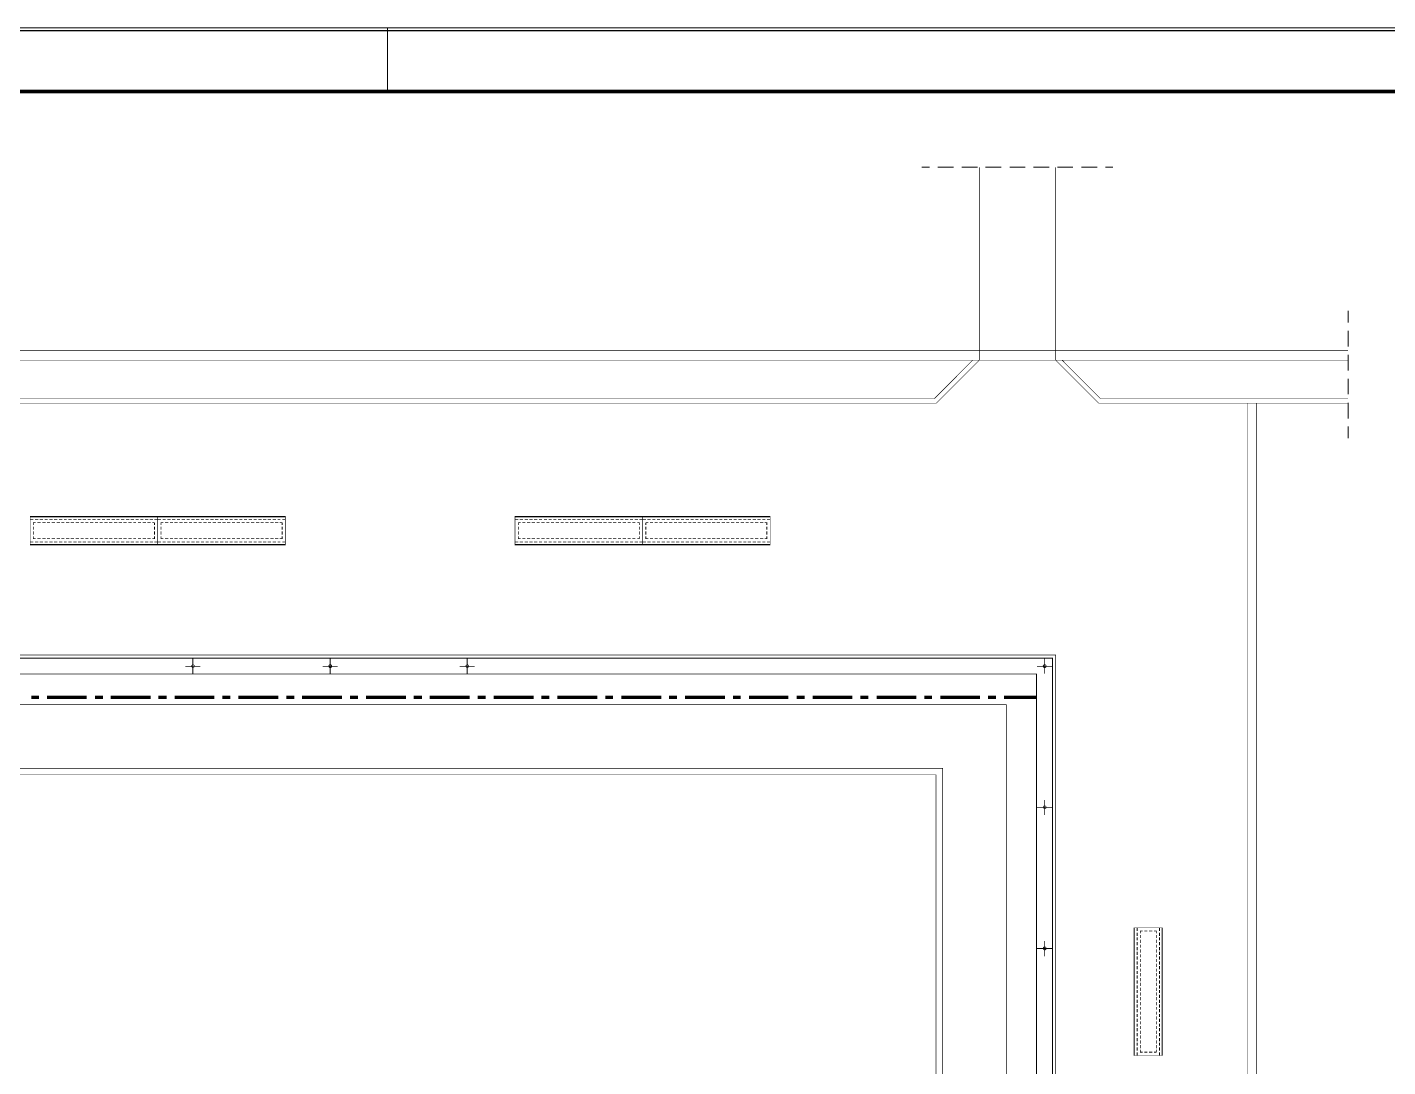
# Model space of a CAD drawing. Header units: millimetres. Extents: x 3240 to 3412, y 1366 to 1426.
# Drawn here: x 3368.99 to 3390.34, y 1409.35 to 1425.66 of the extents above; entities that cross this region are included whole.
import ezdxf

# ---------------------------------------------------------------- set-up
doc = ezdxf.new("R2010")
doc.units = ezdxf.units.MM
doc.layers.add('P', color=7, linetype='Continuous')

msp = doc.modelspace()

# ---------------------------------------------------------------- linework, layer by layer
at = {"layer": 'P'}
for points, const_width in [([(3327.649, 1393.41), (3329.095, 1395.925), (3329.095, 1425.647), (3411.675, 1425.647), (3411.675, 1366.253)], 0.0169), ([(3374.642, 1424.648), (3374.642, 1425.647)], 0.0169), ([(3327.649, 1366.253), (3411.629, 1366.253), (3411.629, 1425.601), (3327.649, 1425.601), (3327.649, 1366.253)], 0.0169), ([(3410.677, 1424.648), (3410.677, 1367.202), (3330.099, 1367.202), (3330.099, 1424.648), (3410.677, 1424.648)], 0.0593), ([(3383.024, 1423.459), (3383.148, 1423.459)], 0.0127), ([(3383.275, 1423.459), (3383.523, 1423.459)], 0.0127), ([(3383.65, 1423.459), (3383.901, 1423.459)], 0.0127), ([(3385.123, 1420.581), (3383.925, 1420.581), (3383.925, 1423.459)], 0.0085), ([(3384.022, 1423.459), (3384.273, 1423.459)], 0.0127), ([(3384.4, 1423.459), (3384.65, 1423.459)], 0.0127), ([(3384.776, 1423.459), (3385.026, 1423.459)], 0.0127), ([(3385.123, 1420.581), (3385.123, 1423.459)], 0.0085), ([(3385.15, 1423.459), (3385.398, 1423.459)], 0.0127), ([(3385.525, 1423.459), (3385.776, 1423.459)], 0.0127), ([(3385.903, 1423.459), (3386.026, 1423.459)], 0.0127), ([(3389.713, 1421.207), (3389.713, 1421.02)], 0.0127), ([(3389.713, 1420.893), (3389.713, 1420.644)], 0.0127), ([(3383.925, 1420.433), (3383.925, 1420.581), (3337.727, 1420.581), (3337.727, 1420.433), (3383.925, 1420.433)], 0.0085), ([(3389.713, 1420.433), (3385.123, 1420.433), (3385.123, 1420.581), (3389.713, 1420.581)], 0.0085), ([(3389.713, 1420.521), (3389.713, 1420.267)], 0.0127), ([(3383.925, 1420.433), (3383.253, 1419.759), (3338.401, 1419.759), (3337.727, 1420.433)], 0.0085), ([(3383.823, 1420.433), (3383.223, 1419.831), (3338.429, 1419.831), (3337.828, 1420.433)], 0.0085), ([(3383.925, 1420.433), (3385.123, 1420.433)], 0.0085), ([(3385.123, 1420.433), (3385.797, 1419.759), (3389.713, 1419.759)], 0.0085), ([(3385.225, 1420.433), (3385.827, 1419.831), (3389.713, 1419.831)], 0.0085), ([(3389.713, 1420.143), (3389.713, 1419.895)], 0.0127), ([(3333.376, 1419.759), (3333.376, 1384.081), (3388.277, 1384.081), (3388.277, 1419.759)], 0.0085), ([(3333.524, 1419.759), (3333.524, 1384.232), (3388.129, 1384.232), (3388.129, 1419.759)], 0.0085), ([(3389.713, 1419.768), (3389.713, 1419.517)], 0.0127), ([(3389.713, 1419.395), (3389.713, 1419.205)], 0.0127), ([(3369.033, 1417.984), (3371.035, 1417.984), (3371.035, 1417.533), (3369.033, 1417.533), (3369.033, 1417.984)], 0.0085), ([(3369.033, 1417.972), (3371.035, 1417.972)], 0.0085), ([(3371.035, 1417.984), (3373.037, 1417.984), (3373.037, 1417.533), (3371.035, 1417.533), (3371.035, 1417.984)], 0.0085), ([(3371.035, 1417.972), (3373.037, 1417.972)], 0.0085), ([(3378.643, 1417.984), (3376.641, 1417.984), (3376.641, 1417.533), (3378.643, 1417.533), (3378.643, 1417.984)], 0.0085), ([(3378.643, 1417.972), (3376.641, 1417.972)], 0.0085), ([(3380.645, 1417.984), (3378.643, 1417.984), (3378.643, 1417.533), (3380.645, 1417.533), (3380.645, 1417.984)], 0.0085), ([(3380.645, 1417.972), (3378.643, 1417.972)], 0.0085), ([(3369.033, 1417.935), (3369.084, 1417.935)], 0.0127), ([(3369.084, 1417.845), (3369.084, 1417.884), (3369.121, 1417.884)], 0.0127), ([(3369.084, 1417.773), (3369.084, 1417.82)], 0.0127), ([(3369.084, 1417.697), (3369.084, 1417.748)], 0.0127), ([(3369.109, 1417.935), (3369.16, 1417.935)], 0.0127), ([(3369.148, 1417.884), (3369.199, 1417.884)], 0.0127), ([(3369.185, 1417.935), (3369.236, 1417.935)], 0.0127), ([(3369.223, 1417.884), (3369.275, 1417.884)], 0.0127), ([(3369.262, 1417.935), (3369.308, 1417.935)], 0.0127), ([(3369.296, 1417.884), (3369.347, 1417.884)], 0.0127), ([(3369.333, 1417.935), (3369.384, 1417.935)], 0.0127), ([(3369.372, 1417.884), (3369.423, 1417.884)], 0.0127), ([(3369.41, 1417.935), (3369.46, 1417.935)], 0.0127), ([(3369.447, 1417.884), (3369.499, 1417.884)], 0.0127), ([(3369.486, 1417.935), (3369.536, 1417.935)], 0.0127), ([(3369.523, 1417.884), (3369.571, 1417.884)], 0.0127), ([(3369.562, 1417.935), (3369.608, 1417.935)], 0.0127), ([(3369.596, 1417.884), (3369.647, 1417.884)], 0.0127), ([(3369.634, 1417.935), (3369.686, 1417.935)], 0.0127), ([(3369.671, 1417.884), (3369.723, 1417.884)], 0.0127), ([(3369.71, 1417.935), (3369.761, 1417.935)], 0.0127), ([(3369.747, 1417.884), (3369.798, 1417.884)], 0.0127), ([(3369.786, 1417.935), (3369.837, 1417.935)], 0.0127), ([(3369.825, 1417.884), (3369.871, 1417.884)], 0.0127), ([(3369.858, 1417.935), (3369.91, 1417.935)], 0.0127), ([(3369.897, 1417.884), (3369.947, 1417.884)], 0.0127), ([(3369.934, 1417.935), (3369.985, 1417.935)], 0.0127), ([(3369.973, 1417.884), (3370.024, 1417.884)], 0.0127), ([(3370.01, 1417.935), (3370.061, 1417.935)], 0.0127), ([(3370.049, 1417.884), (3370.1, 1417.884)], 0.0127), ([(3370.088, 1417.935), (3370.134, 1417.935)], 0.0127), ([(3370.125, 1417.884), (3370.171, 1417.884)], 0.0127), ([(3370.158, 1417.935), (3370.209, 1417.935)], 0.0127), ([(3370.197, 1417.884), (3370.248, 1417.884)], 0.0127), ([(3370.236, 1417.935), (3370.285, 1417.935)], 0.0127), ([(3370.273, 1417.884), (3370.324, 1417.884)], 0.0127), ([(3370.312, 1417.935), (3370.363, 1417.935)], 0.0127), ([(3370.349, 1417.884), (3370.4, 1417.884)], 0.0127), ([(3370.388, 1417.935), (3370.433, 1417.935)], 0.0127), ([(3370.421, 1417.884), (3370.472, 1417.884)], 0.0127), ([(3370.46, 1417.935), (3370.511, 1417.935)], 0.0127), ([(3370.497, 1417.884), (3370.548, 1417.884)], 0.0127), ([(3370.536, 1417.935), (3370.587, 1417.935)], 0.0127), ([(3370.575, 1417.884), (3370.624, 1417.884)], 0.0127), ([(3370.612, 1417.935), (3370.663, 1417.935)], 0.0127), ([(3370.65, 1417.884), (3370.696, 1417.884)], 0.0127), ([(3370.687, 1417.935), (3370.735, 1417.935)], 0.0127), ([(3370.723, 1417.884), (3370.772, 1417.884)], 0.0127), ([(3370.76, 1417.935), (3370.811, 1417.935)], 0.0127), ([(3370.799, 1417.884), (3370.85, 1417.884)], 0.0127), ([(3370.836, 1417.935), (3370.887, 1417.935)], 0.0127), ([(3370.874, 1417.884), (3370.926, 1417.884)], 0.0127), ([(3370.911, 1417.935), (3370.963, 1417.935)], 0.0127), ([(3370.95, 1417.884), (3370.984, 1417.884)], 0.0127), ([(3370.984, 1417.935), (3371.035, 1417.935)], 0.0127), ([(3370.984, 1417.884), (3370.984, 1417.845)], 0.0127), ([(3370.984, 1417.82), (3370.984, 1417.773)], 0.0127), ([(3370.984, 1417.748), (3370.984, 1417.697)], 0.0127), ([(3371.035, 1417.935), (3371.086, 1417.935)], 0.0127), ([(3371.086, 1417.845), (3371.086, 1417.884), (3371.123, 1417.884)], 0.0127), ([(3371.086, 1417.773), (3371.086, 1417.82)], 0.0127), ([(3371.086, 1417.697), (3371.086, 1417.748)], 0.0127), ([(3371.111, 1417.935), (3371.162, 1417.935)], 0.0127), ([(3371.15, 1417.884), (3371.201, 1417.884)], 0.0127), ([(3371.188, 1417.935), (3371.238, 1417.935)], 0.0127), ([(3371.225, 1417.884), (3371.273, 1417.884)], 0.0127), ([(3371.259, 1417.935), (3371.31, 1417.935)], 0.0127), ([(3371.298, 1417.884), (3371.349, 1417.884)], 0.0127), ([(3371.335, 1417.935), (3371.386, 1417.935)], 0.0127), ([(3371.374, 1417.884), (3371.425, 1417.884)], 0.0127), ([(3371.412, 1417.935), (3371.464, 1417.935)], 0.0127), ([(3371.449, 1417.884), (3371.501, 1417.884)], 0.0127), ([(3371.488, 1417.935), (3371.534, 1417.935)], 0.0127), ([(3371.527, 1417.884), (3371.573, 1417.884)], 0.0127), ([(3371.561, 1417.935), (3371.612, 1417.935)], 0.0127), ([(3371.598, 1417.884), (3371.649, 1417.884)], 0.0127), ([(3371.636, 1417.935), (3371.688, 1417.935)], 0.0127), ([(3371.675, 1417.884), (3371.725, 1417.884)], 0.0127), ([(3371.712, 1417.935), (3371.763, 1417.935)], 0.0127), ([(3371.751, 1417.884), (3371.802, 1417.884)], 0.0127), ([(3371.788, 1417.935), (3371.836, 1417.935)], 0.0127), ([(3371.823, 1417.884), (3371.873, 1417.884)], 0.0127), ([(3371.86, 1417.935), (3371.912, 1417.935)], 0.0127), ([(3371.899, 1417.884), (3371.95, 1417.884)], 0.0127), ([(3371.936, 1417.935), (3371.987, 1417.935)], 0.0127), ([(3371.975, 1417.884), (3372.026, 1417.884)], 0.0127), ([(3372.014, 1417.935), (3372.063, 1417.935)], 0.0127), ([(3372.051, 1417.884), (3372.099, 1417.884)], 0.0127), ([(3372.09, 1417.935), (3372.136, 1417.935)], 0.0127), ([(3372.123, 1417.884), (3372.174, 1417.884)], 0.0127), ([(3372.162, 1417.935), (3372.211, 1417.935)], 0.0127), ([(3372.199, 1417.884), (3372.25, 1417.884)], 0.0127), ([(3372.238, 1417.935), (3372.287, 1417.935)], 0.0127), ([(3372.275, 1417.884), (3372.326, 1417.884)], 0.0127), ([(3372.314, 1417.935), (3372.365, 1417.935)], 0.0127), ([(3372.353, 1417.884), (3372.398, 1417.884)], 0.0127), ([(3372.386, 1417.935), (3372.437, 1417.935)], 0.0127), ([(3372.423, 1417.884), (3372.474, 1417.884)], 0.0127), ([(3372.462, 1417.935), (3372.513, 1417.935)], 0.0127), ([(3372.499, 1417.884), (3372.55, 1417.884)], 0.0127), ([(3372.538, 1417.935), (3372.589, 1417.935)], 0.0127), ([(3372.577, 1417.884), (3372.628, 1417.884)], 0.0127), ([(3372.614, 1417.935), (3372.665, 1417.935)], 0.0127), ([(3372.652, 1417.884), (3372.698, 1417.884)], 0.0127), ([(3372.686, 1417.935), (3372.737, 1417.935)], 0.0127), ([(3372.725, 1417.884), (3372.776, 1417.884)], 0.0127), ([(3372.762, 1417.935), (3372.813, 1417.935)], 0.0127), ([(3372.801, 1417.884), (3372.852, 1417.884)], 0.0127), ([(3372.839, 1417.935), (3372.889, 1417.935)], 0.0127), ([(3372.876, 1417.884), (3372.928, 1417.884)], 0.0127), ([(3372.915, 1417.935), (3372.961, 1417.935)], 0.0127), ([(3372.949, 1417.884), (3372.988, 1417.884)], 0.0127), ([(3372.988, 1417.935), (3373.037, 1417.935)], 0.0127), ([(3372.988, 1417.884), (3372.988, 1417.845)], 0.0127), ([(3372.988, 1417.82), (3372.988, 1417.773)], 0.0127), ([(3372.988, 1417.748), (3372.988, 1417.697)], 0.0127), ([(3376.692, 1417.935), (3376.641, 1417.935)], 0.0127), ([(3376.692, 1417.884), (3376.692, 1417.845)], 0.0127), ([(3376.729, 1417.884), (3376.692, 1417.884)], 0.0127), ([(3376.692, 1417.82), (3376.692, 1417.773)], 0.0127), ([(3376.692, 1417.748), (3376.692, 1417.697)], 0.0127), ([(3376.768, 1417.935), (3376.716, 1417.935)], 0.0127), ([(3376.805, 1417.884), (3376.755, 1417.884)], 0.0127), ([(3376.843, 1417.935), (3376.792, 1417.935)], 0.0127), ([(3376.882, 1417.884), (3376.831, 1417.884)], 0.0127), ([(3376.916, 1417.935), (3376.868, 1417.935)], 0.0127), ([(3376.953, 1417.884), (3376.903, 1417.884)], 0.0127), ([(3376.992, 1417.935), (3376.94, 1417.935)], 0.0127), ([(3377.03, 1417.884), (3376.979, 1417.884)], 0.0127), ([(3377.067, 1417.935), (3377.016, 1417.935)], 0.0127), ([(3377.106, 1417.884), (3377.055, 1417.884)], 0.0127), ([(3377.143, 1417.935), (3377.094, 1417.935)], 0.0127), ([(3377.179, 1417.884), (3377.131, 1417.884)], 0.0127), ([(3377.216, 1417.935), (3377.17, 1417.935)], 0.0127), ([(3377.254, 1417.884), (3377.203, 1417.884)], 0.0127), ([(3377.291, 1417.935), (3377.242, 1417.935)], 0.0127), ([(3377.33, 1417.884), (3377.279, 1417.884)], 0.0127), ([(3377.367, 1417.935), (3377.318, 1417.935)], 0.0127), ([(3377.406, 1417.884), (3377.355, 1417.884)], 0.0127), ([(3377.445, 1417.935), (3377.394, 1417.935)], 0.0127), ([(3377.478, 1417.884), (3377.433, 1417.884)], 0.0127), ([(3377.517, 1417.935), (3377.466, 1417.935)], 0.0127), ([(3377.554, 1417.884), (3377.503, 1417.884)], 0.0127), ([(3377.593, 1417.935), (3377.542, 1417.935)], 0.0127), ([(3377.63, 1417.884), (3377.579, 1417.884)], 0.0127), ([(3377.669, 1417.935), (3377.618, 1417.935)], 0.0127), ([(3377.708, 1417.884), (3377.657, 1417.884)], 0.0127), ([(3377.741, 1417.935), (3377.694, 1417.935)], 0.0127), ([(3377.778, 1417.884), (3377.732, 1417.884)], 0.0127), ([(3377.817, 1417.935), (3377.766, 1417.935)], 0.0127), ([(3377.856, 1417.884), (3377.805, 1417.884)], 0.0127), ([(3377.893, 1417.935), (3377.842, 1417.935)], 0.0127), ([(3377.932, 1417.884), (3377.881, 1417.884)], 0.0127), ([(3377.969, 1417.935), (3377.919, 1417.935)], 0.0127), ([(3378.008, 1417.884), (3377.956, 1417.884)], 0.0127), ([(3378.041, 1417.935), (3377.995, 1417.935)], 0.0127), ([(3378.08, 1417.884), (3378.029, 1417.884)], 0.0127), ([(3378.117, 1417.935), (3378.068, 1417.935)], 0.0127), ([(3378.156, 1417.884), (3378.105, 1417.884)], 0.0127), ([(3378.195, 1417.935), (3378.143, 1417.935)], 0.0127), ([(3378.232, 1417.884), (3378.18, 1417.884)], 0.0127), ([(3378.27, 1417.935), (3378.219, 1417.935)], 0.0127), ([(3378.304, 1417.884), (3378.258, 1417.884)], 0.0127), ([(3378.343, 1417.935), (3378.295, 1417.935)], 0.0127), ([(3378.38, 1417.884), (3378.329, 1417.884)], 0.0127), ([(3378.419, 1417.935), (3378.367, 1417.935)], 0.0127), ([(3378.456, 1417.884), (3378.406, 1417.884)], 0.0127), ([(3378.494, 1417.935), (3378.443, 1417.935)], 0.0127), ([(3378.531, 1417.884), (3378.482, 1417.884)], 0.0127), ([(3378.57, 1417.935), (3378.519, 1417.935)], 0.0127), ([(3378.591, 1417.845), (3378.591, 1417.884), (3378.558, 1417.884)], 0.0127), ([(3378.643, 1417.935), (3378.591, 1417.935)], 0.0127), ([(3378.591, 1417.773), (3378.591, 1417.82)], 0.0127), ([(3378.591, 1417.697), (3378.591, 1417.748)], 0.0127), ([(3378.694, 1417.935), (3378.643, 1417.935)], 0.0127), ([(3378.694, 1417.884), (3378.694, 1417.845)], 0.0127), ([(3378.731, 1417.884), (3378.694, 1417.884)], 0.0127), ([(3378.694, 1417.82), (3378.694, 1417.773)], 0.0127), ([(3378.694, 1417.748), (3378.694, 1417.697)], 0.0127), ([(3378.77, 1417.935), (3378.718, 1417.935)], 0.0127), ([(3378.808, 1417.884), (3378.757, 1417.884)], 0.0127), ([(3378.845, 1417.935), (3378.794, 1417.935)], 0.0127), ([(3378.879, 1417.884), (3378.833, 1417.884)], 0.0127), ([(3378.918, 1417.935), (3378.867, 1417.935)], 0.0127), ([(3378.955, 1417.884), (3378.905, 1417.884)], 0.0127), ([(3378.994, 1417.935), (3378.942, 1417.935)], 0.0127), ([(3379.032, 1417.884), (3378.981, 1417.884)], 0.0127), ([(3379.069, 1417.935), (3379.02, 1417.935)], 0.0127), ([(3379.108, 1417.884), (3379.057, 1417.884)], 0.0127), ([(3379.147, 1417.935), (3379.096, 1417.935)], 0.0127), ([(3379.181, 1417.884), (3379.133, 1417.884)], 0.0127), ([(3379.218, 1417.935), (3379.166, 1417.935)], 0.0127), ([(3379.256, 1417.884), (3379.205, 1417.884)], 0.0127), ([(3379.295, 1417.935), (3379.244, 1417.935)], 0.0127), ([(3379.332, 1417.884), (3379.281, 1417.884)], 0.0127), ([(3379.371, 1417.935), (3379.32, 1417.935)], 0.0127), ([(3379.408, 1417.884), (3379.359, 1417.884)], 0.0127), ([(3379.443, 1417.935), (3379.396, 1417.935)], 0.0127), ([(3379.48, 1417.884), (3379.429, 1417.884)], 0.0127), ([(3379.519, 1417.935), (3379.468, 1417.935)], 0.0127), ([(3379.556, 1417.884), (3379.507, 1417.884)], 0.0127), ([(3379.595, 1417.935), (3379.544, 1417.935)], 0.0127), ([(3379.634, 1417.884), (3379.583, 1417.884)], 0.0127), ([(3379.671, 1417.935), (3379.62, 1417.935)], 0.0127), ([(3379.71, 1417.884), (3379.659, 1417.884)], 0.0127), ([(3379.743, 1417.935), (3379.696, 1417.935)], 0.0127), ([(3379.782, 1417.884), (3379.731, 1417.884)], 0.0127), ([(3379.819, 1417.935), (3379.768, 1417.935)], 0.0127), ([(3379.858, 1417.884), (3379.807, 1417.884)], 0.0127), ([(3379.895, 1417.935), (3379.846, 1417.935)], 0.0127), ([(3379.934, 1417.884), (3379.883, 1417.884)], 0.0127), ([(3379.973, 1417.935), (3379.921, 1417.935)], 0.0127), ([(3380.006, 1417.884), (3379.958, 1417.884)], 0.0127), ([(3380.043, 1417.935), (3379.997, 1417.935)], 0.0127), ([(3380.082, 1417.884), (3380.031, 1417.884)], 0.0127), ([(3380.119, 1417.935), (3380.07, 1417.935)], 0.0127), ([(3380.158, 1417.884), (3380.107, 1417.884)], 0.0127), ([(3380.197, 1417.935), (3380.145, 1417.935)], 0.0127), ([(3380.234, 1417.884), (3380.184, 1417.884)], 0.0127), ([(3380.272, 1417.935), (3380.221, 1417.935)], 0.0127), ([(3380.306, 1417.884), (3380.26, 1417.884)], 0.0127), ([(3380.345, 1417.935), (3380.294, 1417.935)], 0.0127), ([(3380.382, 1417.884), (3380.331, 1417.884)], 0.0127), ([(3380.421, 1417.935), (3380.369, 1417.935)], 0.0127), ([(3380.459, 1417.884), (3380.408, 1417.884)], 0.0127), ([(3380.496, 1417.935), (3380.445, 1417.935)], 0.0127), ([(3380.535, 1417.884), (3380.484, 1417.884)], 0.0127), ([(3380.569, 1417.935), (3380.523, 1417.935)], 0.0127), ([(3380.593, 1417.845), (3380.593, 1417.884), (3380.56, 1417.884)], 0.0127), ([(3380.645, 1417.935), (3380.593, 1417.935)], 0.0127), ([(3380.593, 1417.773), (3380.593, 1417.82)], 0.0127), ([(3380.593, 1417.697), (3380.593, 1417.748)], 0.0127), ([(3369.084, 1417.582), (3369.033, 1417.582)], 0.0127), ([(3369.033, 1417.545), (3371.035, 1417.545)], 0.0085), ([(3369.121, 1417.633), (3369.084, 1417.633), (3369.084, 1417.672)], 0.0127), ([(3369.16, 1417.582), (3369.109, 1417.582)], 0.0127), ([(3369.199, 1417.633), (3369.148, 1417.633)], 0.0127), ([(3369.236, 1417.582), (3369.185, 1417.582)], 0.0127), ([(3369.275, 1417.633), (3369.223, 1417.633)], 0.0127), ([(3369.308, 1417.582), (3369.262, 1417.582)], 0.0127), ([(3369.347, 1417.633), (3369.296, 1417.633)], 0.0127), ([(3369.384, 1417.582), (3369.333, 1417.582)], 0.0127), ([(3369.423, 1417.633), (3369.372, 1417.633)], 0.0127), ([(3369.46, 1417.582), (3369.41, 1417.582)], 0.0127), ([(3369.499, 1417.633), (3369.447, 1417.633)], 0.0127), ([(3369.536, 1417.582), (3369.486, 1417.582)], 0.0127), ([(3369.571, 1417.633), (3369.523, 1417.633)], 0.0127), ([(3369.608, 1417.582), (3369.562, 1417.582)], 0.0127), ([(3369.647, 1417.633), (3369.596, 1417.633)], 0.0127), ([(3369.686, 1417.582), (3369.634, 1417.582)], 0.0127), ([(3369.723, 1417.633), (3369.671, 1417.633)], 0.0127), ([(3369.761, 1417.582), (3369.71, 1417.582)], 0.0127), ([(3369.798, 1417.633), (3369.747, 1417.633)], 0.0127), ([(3369.837, 1417.582), (3369.786, 1417.582)], 0.0127), ([(3369.871, 1417.633), (3369.825, 1417.633)], 0.0127), ([(3369.91, 1417.582), (3369.858, 1417.582)], 0.0127), ([(3369.947, 1417.633), (3369.897, 1417.633)], 0.0127), ([(3369.985, 1417.582), (3369.934, 1417.582)], 0.0127), ([(3370.024, 1417.633), (3369.973, 1417.633)], 0.0127), ([(3370.061, 1417.582), (3370.01, 1417.582)], 0.0127), ([(3370.1, 1417.633), (3370.049, 1417.633)], 0.0127), ([(3370.134, 1417.582), (3370.088, 1417.582)], 0.0127), ([(3370.171, 1417.633), (3370.125, 1417.633)], 0.0127), ([(3370.209, 1417.582), (3370.158, 1417.582)], 0.0127), ([(3370.248, 1417.633), (3370.197, 1417.633)], 0.0127), ([(3370.285, 1417.582), (3370.236, 1417.582)], 0.0127), ([(3370.324, 1417.633), (3370.273, 1417.633)], 0.0127), ([(3370.363, 1417.582), (3370.312, 1417.582)], 0.0127), ([(3370.4, 1417.633), (3370.349, 1417.633)], 0.0127), ([(3370.433, 1417.582), (3370.388, 1417.582)], 0.0127), ([(3370.472, 1417.633), (3370.421, 1417.633)], 0.0127), ([(3370.511, 1417.582), (3370.46, 1417.582)], 0.0127), ([(3370.548, 1417.633), (3370.497, 1417.633)], 0.0127), ([(3370.587, 1417.582), (3370.536, 1417.582)], 0.0127), ([(3370.624, 1417.633), (3370.575, 1417.633)], 0.0127), ([(3370.663, 1417.582), (3370.612, 1417.582)], 0.0127), ([(3370.696, 1417.633), (3370.65, 1417.633)], 0.0127), ([(3370.735, 1417.582), (3370.687, 1417.582)], 0.0127), ([(3370.772, 1417.633), (3370.723, 1417.633)], 0.0127), ([(3370.811, 1417.582), (3370.76, 1417.582)], 0.0127), ([(3370.85, 1417.633), (3370.799, 1417.633)], 0.0127), ([(3370.887, 1417.582), (3370.836, 1417.582)], 0.0127), ([(3370.926, 1417.633), (3370.874, 1417.633)], 0.0127), ([(3370.963, 1417.582), (3370.911, 1417.582)], 0.0127), ([(3370.984, 1417.672), (3370.984, 1417.633), (3370.95, 1417.633)], 0.0127), ([(3371.035, 1417.582), (3370.984, 1417.582)], 0.0127), ([(3371.086, 1417.582), (3371.035, 1417.582)], 0.0127), ([(3371.035, 1417.545), (3373.037, 1417.545)], 0.0085), ([(3371.123, 1417.633), (3371.086, 1417.633), (3371.086, 1417.672)], 0.0127), ([(3371.162, 1417.582), (3371.111, 1417.582)], 0.0127), ([(3371.201, 1417.633), (3371.15, 1417.633)], 0.0127), ([(3371.238, 1417.582), (3371.188, 1417.582)], 0.0127), ([(3371.273, 1417.633), (3371.225, 1417.633)], 0.0127), ([(3371.31, 1417.582), (3371.259, 1417.582)], 0.0127), ([(3371.349, 1417.633), (3371.298, 1417.633)], 0.0127), ([(3371.386, 1417.582), (3371.335, 1417.582)], 0.0127), ([(3371.425, 1417.633), (3371.374, 1417.633)], 0.0127), ([(3371.464, 1417.582), (3371.412, 1417.582)], 0.0127), ([(3371.501, 1417.633), (3371.449, 1417.633)], 0.0127), ([(3371.534, 1417.582), (3371.488, 1417.582)], 0.0127), ([(3371.573, 1417.633), (3371.527, 1417.633)], 0.0127), ([(3371.612, 1417.582), (3371.561, 1417.582)], 0.0127), ([(3371.649, 1417.633), (3371.598, 1417.633)], 0.0127), ([(3371.688, 1417.582), (3371.636, 1417.582)], 0.0127), ([(3371.725, 1417.633), (3371.675, 1417.633)], 0.0127), ([(3371.763, 1417.582), (3371.712, 1417.582)], 0.0127), ([(3371.802, 1417.633), (3371.751, 1417.633)], 0.0127), ([(3371.836, 1417.582), (3371.788, 1417.582)], 0.0127), ([(3371.873, 1417.633), (3371.823, 1417.633)], 0.0127), ([(3371.912, 1417.582), (3371.86, 1417.582)], 0.0127), ([(3371.95, 1417.633), (3371.899, 1417.633)], 0.0127), ([(3371.987, 1417.582), (3371.936, 1417.582)], 0.0127), ([(3372.026, 1417.633), (3371.975, 1417.633)], 0.0127), ([(3372.063, 1417.582), (3372.014, 1417.582)], 0.0127), ([(3372.099, 1417.633), (3372.051, 1417.633)], 0.0127), ([(3372.136, 1417.582), (3372.09, 1417.582)], 0.0127), ([(3372.174, 1417.633), (3372.123, 1417.633)], 0.0127), ([(3372.211, 1417.582), (3372.162, 1417.582)], 0.0127), ([(3372.25, 1417.633), (3372.199, 1417.633)], 0.0127), ([(3372.287, 1417.582), (3372.238, 1417.582)], 0.0127), ([(3372.326, 1417.633), (3372.275, 1417.633)], 0.0127), ([(3372.365, 1417.582), (3372.314, 1417.582)], 0.0127), ([(3372.398, 1417.633), (3372.353, 1417.633)], 0.0127), ([(3372.437, 1417.582), (3372.386, 1417.582)], 0.0127), ([(3372.474, 1417.633), (3372.423, 1417.633)], 0.0127), ([(3372.513, 1417.582), (3372.462, 1417.582)], 0.0127), ([(3372.55, 1417.633), (3372.499, 1417.633)], 0.0127), ([(3372.589, 1417.582), (3372.538, 1417.582)], 0.0127), ([(3372.628, 1417.633), (3372.577, 1417.633)], 0.0127), ([(3372.665, 1417.582), (3372.614, 1417.582)], 0.0127), ([(3372.698, 1417.633), (3372.652, 1417.633)], 0.0127), ([(3372.737, 1417.582), (3372.686, 1417.582)], 0.0127), ([(3372.776, 1417.633), (3372.725, 1417.633)], 0.0127), ([(3372.813, 1417.582), (3372.762, 1417.582)], 0.0127), ([(3372.852, 1417.633), (3372.801, 1417.633)], 0.0127), ([(3372.889, 1417.582), (3372.839, 1417.582)], 0.0127), ([(3372.928, 1417.633), (3372.876, 1417.633)], 0.0127), ([(3372.961, 1417.582), (3372.915, 1417.582)], 0.0127), ([(3372.988, 1417.672), (3372.988, 1417.633), (3372.949, 1417.633)], 0.0127), ([(3373.037, 1417.582), (3372.988, 1417.582)], 0.0127), ([(3376.641, 1417.582), (3376.692, 1417.582)], 0.0127), ([(3378.643, 1417.545), (3376.641, 1417.545)], 0.0085), ([(3376.692, 1417.672), (3376.692, 1417.633), (3376.729, 1417.633)], 0.0127), ([(3376.716, 1417.582), (3376.768, 1417.582)], 0.0127), ([(3376.755, 1417.633), (3376.805, 1417.633)], 0.0127), ([(3376.792, 1417.582), (3376.843, 1417.582)], 0.0127), ([(3376.831, 1417.633), (3376.882, 1417.633)], 0.0127), ([(3376.868, 1417.582), (3376.916, 1417.582)], 0.0127), ([(3376.903, 1417.633), (3376.953, 1417.633)], 0.0127), ([(3376.94, 1417.582), (3376.992, 1417.582)], 0.0127), ([(3376.979, 1417.633), (3377.03, 1417.633)], 0.0127), ([(3377.016, 1417.582), (3377.067, 1417.582)], 0.0127), ([(3377.055, 1417.633), (3377.106, 1417.633)], 0.0127), ([(3377.094, 1417.582), (3377.143, 1417.582)], 0.0127), ([(3377.131, 1417.633), (3377.179, 1417.633)], 0.0127), ([(3377.17, 1417.582), (3377.216, 1417.582)], 0.0127), ([(3377.203, 1417.633), (3377.254, 1417.633)], 0.0127), ([(3377.242, 1417.582), (3377.291, 1417.582)], 0.0127), ([(3377.279, 1417.633), (3377.33, 1417.633)], 0.0127), ([(3377.318, 1417.582), (3377.367, 1417.582)], 0.0127), ([(3377.355, 1417.633), (3377.406, 1417.633)], 0.0127), ([(3377.394, 1417.582), (3377.445, 1417.582)], 0.0127), ([(3377.433, 1417.633), (3377.478, 1417.633)], 0.0127), ([(3377.466, 1417.582), (3377.517, 1417.582)], 0.0127), ([(3377.503, 1417.633), (3377.554, 1417.633)], 0.0127), ([(3377.542, 1417.582), (3377.593, 1417.582)], 0.0127), ([(3377.579, 1417.633), (3377.63, 1417.633)], 0.0127), ([(3377.618, 1417.582), (3377.669, 1417.582)], 0.0127), ([(3377.657, 1417.633), (3377.708, 1417.633)], 0.0127), ([(3377.694, 1417.582), (3377.741, 1417.582)], 0.0127), ([(3377.732, 1417.633), (3377.778, 1417.633)], 0.0127), ([(3377.766, 1417.582), (3377.817, 1417.582)], 0.0127), ([(3377.805, 1417.633), (3377.856, 1417.633)], 0.0127), ([(3377.842, 1417.582), (3377.893, 1417.582)], 0.0127), ([(3377.881, 1417.633), (3377.932, 1417.633)], 0.0127), ([(3377.919, 1417.582), (3377.969, 1417.582)], 0.0127), ([(3377.956, 1417.633), (3378.008, 1417.633)], 0.0127), ([(3377.995, 1417.582), (3378.041, 1417.582)], 0.0127), ([(3378.029, 1417.633), (3378.08, 1417.633)], 0.0127), ([(3378.068, 1417.582), (3378.117, 1417.582)], 0.0127), ([(3378.105, 1417.633), (3378.156, 1417.633)], 0.0127), ([(3378.143, 1417.582), (3378.195, 1417.582)], 0.0127), ([(3378.18, 1417.633), (3378.232, 1417.633)], 0.0127), ([(3378.219, 1417.582), (3378.27, 1417.582)], 0.0127), ([(3378.258, 1417.633), (3378.304, 1417.633)], 0.0127), ([(3378.295, 1417.582), (3378.343, 1417.582)], 0.0127), ([(3378.329, 1417.633), (3378.38, 1417.633)], 0.0127), ([(3378.367, 1417.582), (3378.419, 1417.582)], 0.0127), ([(3378.406, 1417.633), (3378.456, 1417.633)], 0.0127), ([(3378.443, 1417.582), (3378.494, 1417.582)], 0.0127), ([(3378.482, 1417.633), (3378.531, 1417.633)], 0.0127), ([(3378.519, 1417.582), (3378.57, 1417.582)], 0.0127), ([(3378.558, 1417.633), (3378.591, 1417.633), (3378.591, 1417.672)], 0.0127), ([(3378.591, 1417.582), (3378.643, 1417.582)], 0.0127), ([(3378.643, 1417.582), (3378.694, 1417.582)], 0.0127), ([(3380.645, 1417.545), (3378.643, 1417.545)], 0.0085), ([(3378.694, 1417.672), (3378.694, 1417.633), (3378.731, 1417.633)], 0.0127), ([(3378.718, 1417.582), (3378.77, 1417.582)], 0.0127), ([(3378.757, 1417.633), (3378.808, 1417.633)], 0.0127), ([(3378.794, 1417.582), (3378.845, 1417.582)], 0.0127), ([(3378.833, 1417.633), (3378.879, 1417.633)], 0.0127), ([(3378.867, 1417.582), (3378.918, 1417.582)], 0.0127), ([(3378.905, 1417.633), (3378.955, 1417.633)], 0.0127), ([(3378.942, 1417.582), (3378.994, 1417.582)], 0.0127), ([(3378.981, 1417.633), (3379.032, 1417.633)], 0.0127), ([(3379.02, 1417.582), (3379.069, 1417.582)], 0.0127), ([(3379.057, 1417.633), (3379.108, 1417.633)], 0.0127), ([(3379.096, 1417.582), (3379.147, 1417.582)], 0.0127), ([(3379.133, 1417.633), (3379.181, 1417.633)], 0.0127), ([(3379.166, 1417.582), (3379.218, 1417.582)], 0.0127), ([(3379.205, 1417.633), (3379.256, 1417.633)], 0.0127), ([(3379.244, 1417.582), (3379.295, 1417.582)], 0.0127), ([(3379.281, 1417.633), (3379.332, 1417.633)], 0.0127), ([(3379.32, 1417.582), (3379.371, 1417.582)], 0.0127), ([(3379.359, 1417.633), (3379.408, 1417.633)], 0.0127), ([(3379.396, 1417.582), (3379.443, 1417.582)], 0.0127), ([(3379.429, 1417.633), (3379.48, 1417.633)], 0.0127), ([(3379.468, 1417.582), (3379.519, 1417.582)], 0.0127), ([(3379.507, 1417.633), (3379.556, 1417.633)], 0.0127), ([(3379.544, 1417.582), (3379.595, 1417.582)], 0.0127), ([(3379.583, 1417.633), (3379.634, 1417.633)], 0.0127), ([(3379.62, 1417.582), (3379.671, 1417.582)], 0.0127), ([(3379.659, 1417.633), (3379.71, 1417.633)], 0.0127), ([(3379.696, 1417.582), (3379.743, 1417.582)], 0.0127), ([(3379.731, 1417.633), (3379.782, 1417.633)], 0.0127), ([(3379.768, 1417.582), (3379.819, 1417.582)], 0.0127), ([(3379.807, 1417.633), (3379.858, 1417.633)], 0.0127), ([(3379.846, 1417.582), (3379.895, 1417.582)], 0.0127), ([(3379.883, 1417.633), (3379.934, 1417.633)], 0.0127), ([(3379.921, 1417.582), (3379.973, 1417.582)], 0.0127), ([(3379.958, 1417.633), (3380.006, 1417.633)], 0.0127), ([(3379.997, 1417.582), (3380.043, 1417.582)], 0.0127), ([(3380.031, 1417.633), (3380.082, 1417.633)], 0.0127), ([(3380.07, 1417.582), (3380.119, 1417.582)], 0.0127), ([(3380.107, 1417.633), (3380.158, 1417.633)], 0.0127), ([(3380.145, 1417.582), (3380.197, 1417.582)], 0.0127), ([(3380.184, 1417.633), (3380.234, 1417.633)], 0.0127), ([(3380.221, 1417.582), (3380.272, 1417.582)], 0.0127), ([(3380.26, 1417.633), (3380.306, 1417.633)], 0.0127), ([(3380.294, 1417.582), (3380.345, 1417.582)], 0.0127), ([(3380.331, 1417.633), (3380.382, 1417.633)], 0.0127), ([(3380.369, 1417.582), (3380.421, 1417.582)], 0.0127), ([(3380.408, 1417.633), (3380.459, 1417.633)], 0.0127), ([(3380.445, 1417.582), (3380.496, 1417.582)], 0.0127), ([(3380.484, 1417.633), (3380.535, 1417.633)], 0.0127), ([(3380.523, 1417.582), (3380.569, 1417.582)], 0.0127), ([(3380.56, 1417.633), (3380.593, 1417.633), (3380.593, 1417.672)], 0.0127), ([(3380.593, 1417.582), (3380.645, 1417.582)], 0.0127), ([(3385.123, 1387.234), (3336.53, 1387.234), (3336.53, 1415.809), (3385.123, 1415.809), (3385.123, 1387.234)], 0.0085), ([(3356.799, 1415.51), (3384.823, 1415.51), (3384.823, 1387.534), (3356.799, 1387.534), (3356.799, 1387.286), (3385.074, 1387.286), (3385.074, 1415.758), (3356.799, 1415.758), (3356.799, 1415.51)], 0.0127), ([(3371.703, 1415.631), (3371.467, 1415.631)], 0.0127), ([(3371.612, 1415.633), (3371.606, 1415.647), (3371.601, 1415.652), (3371.592, 1415.656), (3371.583, 1415.656), (3371.575, 1415.652), (3371.568, 1415.647), (3371.564, 1415.638), (3371.564, 1415.629), (3371.568, 1415.621), (3371.575, 1415.614), (3371.583, 1415.61), (3371.592, 1415.61), (3371.601, 1415.614), (3371.606, 1415.621), (3371.61, 1415.629)], 0.0085), ([(3371.585, 1415.749), (3371.585, 1415.513)], 0.0127), ([(3373.859, 1415.631), (3373.623, 1415.631)], 0.0127), ([(3373.765, 1415.633), (3373.762, 1415.647), (3373.755, 1415.652), (3373.748, 1415.656), (3373.737, 1415.656), (3373.73, 1415.652), (3373.723, 1415.647), (3373.72, 1415.638), (3373.72, 1415.629), (3373.723, 1415.621), (3373.73, 1415.614), (3373.737, 1415.61), (3373.748, 1415.61), (3373.755, 1415.614), (3373.762, 1415.621), (3373.765, 1415.629)], 0.0127), ([(3373.741, 1415.749), (3373.741, 1415.513)], 0.0127), ([(3376.009, 1415.631), (3375.773, 1415.631)], 0.0127), ([(3375.916, 1415.633), (3375.912, 1415.647), (3375.905, 1415.652), (3375.898, 1415.656), (3375.887, 1415.656), (3375.88, 1415.652), (3375.873, 1415.647), (3375.87, 1415.638), (3375.87, 1415.629), (3375.873, 1415.621), (3375.88, 1415.614), (3375.887, 1415.61), (3375.898, 1415.61), (3375.905, 1415.614), (3375.912, 1415.621), (3375.916, 1415.629)], 0.0085), ([(3375.891, 1415.749), (3375.891, 1415.513)], 0.0127), ([(3385.068, 1415.631), (3384.832, 1415.631)], 0.0127), ([(3384.975, 1415.633), (3384.971, 1415.647), (3384.964, 1415.652), (3384.957, 1415.656), (3384.947, 1415.656), (3384.94, 1415.652), (3384.933, 1415.647), (3384.929, 1415.638), (3384.929, 1415.629), (3384.933, 1415.621), (3384.94, 1415.614), (3384.947, 1415.61), (3384.957, 1415.61), (3384.964, 1415.614), (3384.971, 1415.621), (3384.975, 1415.629)], 0.0127), ([(3384.95, 1415.749), (3384.95, 1415.513)], 0.0127), ([(3337.304, 1415.03), (3384.349, 1415.03), (3384.349, 1388.009), (3337.304, 1388.009), (3337.304, 1415.03)], 0.0085), ([(3337.304, 1415.03), (3384.349, 1415.03), (3384.349, 1388.009), (3337.304, 1388.009), (3337.304, 1415.03)], 0.0085), ([(3369.051, 1415.144), (3369.172, 1415.144)], 0.0508), ([(3369.299, 1415.144), (3369.922, 1415.144)], 0.0508), ([(3370.049, 1415.144), (3370.176, 1415.144)], 0.0508), ([(3370.299, 1415.144), (3370.926, 1415.144)], 0.0508), ([(3371.047, 1415.144), (3371.174, 1415.144)], 0.0508), ([(3371.301, 1415.144), (3371.924, 1415.144)], 0.0508), ([(3372.051, 1415.144), (3372.174, 1415.144)], 0.0508), ([(3372.301, 1415.144), (3372.928, 1415.144)], 0.0508), ([(3373.051, 1415.144), (3373.178, 1415.144)], 0.0508), ([(3373.3, 1415.144), (3373.926, 1415.144)], 0.0508), ([(3374.053, 1415.144), (3374.176, 1415.144)], 0.0508), ([(3374.303, 1415.144), (3374.93, 1415.144)], 0.0508), ([(3375.053, 1415.144), (3375.18, 1415.144)], 0.0508), ([(3375.302, 1415.144), (3375.93, 1415.144)], 0.0508), ([(3376.057, 1415.144), (3376.178, 1415.144)], 0.0508), ([(3376.305, 1415.144), (3376.932, 1415.144)], 0.0508), ([(3377.055, 1415.144), (3377.182, 1415.144)], 0.0508), ([(3377.306, 1415.144), (3377.932, 1415.144)], 0.0508), ([(3378.059, 1415.144), (3378.18, 1415.144)], 0.0508), ([(3378.307, 1415.144), (3378.935, 1415.144)], 0.0508), ([(3379.057, 1415.144), (3379.184, 1415.144)], 0.0508), ([(3379.308, 1415.144), (3379.934, 1415.144)], 0.0508), ([(3380.061, 1415.144), (3380.184, 1415.144)], 0.0508), ([(3380.311, 1415.144), (3380.932, 1415.144)], 0.0508), ([(3381.059, 1415.144), (3381.186, 1415.144)], 0.0508), ([(3381.31, 1415.144), (3381.936, 1415.144)], 0.0508), ([(3382.059, 1415.144), (3382.186, 1415.144)], 0.0508), ([(3382.313, 1415.144), (3382.936, 1415.144)], 0.0508), ([(3383.063, 1415.144), (3383.185, 1415.144)], 0.0508), ([(3383.312, 1415.144), (3383.938, 1415.144)], 0.0508), ([(3384.061, 1415.144), (3384.188, 1415.144)], 0.0508), ([(3384.312, 1415.144), (3384.823, 1415.144)], 0.0508), ([(3338.302, 1414.031), (3383.35, 1414.031), (3383.35, 1389.012), (3338.302, 1389.012), (3338.302, 1414.031)], 0.0085), ([(3360.875, 1389.109), (3383.248, 1389.109), (3383.248, 1393.914), (3375.141, 1393.914), (3375.141, 1409.13), (3383.248, 1409.13), (3383.248, 1413.929), (3360.875, 1413.929), (3360.875, 1401.755)], 0.0085), ([(3384.95, 1413.536), (3384.95, 1413.299)], 0.0127), ([(3384.832, 1413.418), (3385.068, 1413.418)], 0.0127), ([(3384.975, 1413.419), (3384.971, 1413.432), (3384.964, 1413.439), (3384.957, 1413.442), (3384.947, 1413.442), (3384.94, 1413.439), (3384.933, 1413.432), (3384.929, 1413.425), (3384.929, 1413.414), (3384.933, 1413.407), (3384.94, 1413.4), (3384.947, 1413.396), (3384.957, 1413.396), (3384.964, 1413.4), (3384.971, 1413.407), (3384.975, 1413.414)], 0.0085), ([(3384.95, 1411.322), (3384.95, 1411.084)], 0.0127), ([(3386.801, 1411.528), (3386.801, 1409.526), (3386.351, 1409.526), (3386.351, 1411.528), (3386.801, 1411.528)], 0.0085), ([(3386.36, 1411.528), (3386.36, 1409.526)], 0.0085), ([(3386.402, 1411.479), (3386.402, 1411.528)], 0.0127), ([(3386.402, 1411.401), (3386.402, 1411.453)], 0.0127), ([(3386.402, 1411.331), (3386.402, 1411.377)], 0.0127), ([(3386.453, 1411.44), (3386.453, 1411.479), (3386.487, 1411.479)], 0.0127), ([(3386.453, 1411.368), (3386.453, 1411.416)], 0.0127), ([(3386.453, 1411.292), (3386.453, 1411.343)], 0.0127), ([(3386.513, 1411.479), (3386.562, 1411.479)], 0.0127), ([(3386.589, 1411.479), (3386.64, 1411.479)], 0.0127), ([(3386.665, 1411.479), (3386.704, 1411.479), (3386.704, 1411.44)], 0.0127), ([(3386.704, 1411.416), (3386.704, 1411.368)], 0.0127), ([(3386.704, 1411.343), (3386.704, 1411.292)], 0.0127), ([(3386.753, 1411.528), (3386.753, 1411.479)], 0.0127), ([(3386.753, 1411.453), (3386.753, 1411.401)], 0.0127), ([(3386.753, 1411.377), (3386.753, 1411.331)], 0.0127), ([(3386.792, 1411.528), (3386.792, 1409.526)], 0.0085), ([(3384.832, 1411.204), (3385.068, 1411.204)], 0.0127), ([(3384.975, 1411.206), (3384.971, 1411.218), (3384.964, 1411.225), (3384.957, 1411.229), (3384.947, 1411.229), (3384.94, 1411.225), (3384.933, 1411.218), (3384.929, 1411.211), (3384.929, 1411.2), (3384.933, 1411.193), (3384.94, 1411.186), (3384.947, 1411.183), (3384.957, 1411.183), (3384.964, 1411.186), (3384.971, 1411.193), (3384.975, 1411.2)], 0.0127), ([(3386.402, 1411.253), (3386.402, 1411.304)], 0.0127), ([(3386.402, 1411.177), (3386.402, 1411.229)], 0.0127), ([(3386.402, 1411.102), (3386.402, 1411.153)], 0.0127), ([(3386.453, 1411.216), (3386.453, 1411.267)], 0.0127), ([(3386.453, 1411.14), (3386.453, 1411.19)], 0.0127), ([(3386.453, 1411.068), (3386.453, 1411.114)], 0.0127), ([(3386.704, 1411.267), (3386.704, 1411.216)], 0.0127), ([(3386.704, 1411.19), (3386.704, 1411.14)], 0.0127), ([(3386.704, 1411.114), (3386.704, 1411.068)], 0.0127), ([(3386.753, 1411.304), (3386.753, 1411.253)], 0.0127), ([(3386.753, 1411.229), (3386.753, 1411.177)], 0.0127), ([(3386.753, 1411.153), (3386.753, 1411.102)], 0.0127), ([(3386.402, 1411.029), (3386.402, 1411.08)], 0.0127), ([(3386.402, 1410.953), (3386.402, 1411.005)], 0.0127), ([(3386.402, 1410.878), (3386.402, 1410.929)], 0.0127), ([(3386.453, 1410.992), (3386.453, 1411.042)], 0.0127), ([(3386.453, 1410.915), (3386.453, 1410.966)], 0.0127), ([(3386.704, 1411.042), (3386.704, 1410.992)], 0.0127), ([(3386.704, 1410.966), (3386.704, 1410.915)], 0.0127), ([(3386.753, 1411.08), (3386.753, 1411.029)], 0.0127), ([(3386.753, 1411.005), (3386.753, 1410.953)], 0.0127), ([(3386.753, 1410.929), (3386.753, 1410.878)], 0.0127), ([(3386.402, 1410.805), (3386.402, 1410.851)], 0.0127), ([(3386.402, 1410.729), (3386.402, 1410.781)], 0.0127), ([(3386.402, 1410.654), (3386.402, 1410.703)], 0.0127), ([(3386.453, 1410.839), (3386.453, 1410.89)], 0.0127), ([(3386.453, 1410.766), (3386.453, 1410.818)], 0.0127), ([(3386.453, 1410.691), (3386.453, 1410.742)], 0.0127), ([(3386.704, 1410.89), (3386.704, 1410.839)], 0.0127), ([(3386.704, 1410.818), (3386.704, 1410.766)], 0.0127), ([(3386.704, 1410.742), (3386.704, 1410.691)], 0.0127), ([(3386.753, 1410.851), (3386.753, 1410.805)], 0.0127), ([(3386.753, 1410.781), (3386.753, 1410.729)], 0.0127), ([(3386.753, 1410.703), (3386.753, 1410.654)], 0.0127), ([(3386.402, 1410.576), (3386.402, 1410.627)], 0.0127), ([(3386.402, 1410.505), (3386.402, 1410.551)], 0.0127), ([(3386.402, 1410.428), (3386.402, 1410.479)], 0.0127), ([(3386.453, 1410.615), (3386.453, 1410.666)], 0.0127), ([(3386.453, 1410.539), (3386.453, 1410.59)], 0.0127), ([(3386.453, 1410.467), (3386.453, 1410.518)], 0.0127), ([(3386.704, 1410.666), (3386.704, 1410.615)], 0.0127), ([(3386.704, 1410.59), (3386.704, 1410.539)], 0.0127), ([(3386.704, 1410.518), (3386.704, 1410.467)], 0.0127), ([(3386.753, 1410.627), (3386.753, 1410.576)], 0.0127), ([(3386.753, 1410.551), (3386.753, 1410.505)], 0.0127), ([(3386.753, 1410.479), (3386.753, 1410.428)], 0.0127), ([(3386.402, 1410.352), (3386.402, 1410.403)], 0.0127), ([(3386.402, 1410.276), (3386.402, 1410.327)], 0.0127), ([(3386.402, 1410.204), (3386.402, 1410.255)], 0.0127), ([(3386.453, 1410.391), (3386.453, 1410.442)], 0.0127), ([(3386.453, 1410.315), (3386.453, 1410.364)], 0.0127), ([(3386.453, 1410.243), (3386.453, 1410.288)], 0.0127), ([(3386.704, 1410.442), (3386.704, 1410.391)], 0.0127), ([(3386.704, 1410.364), (3386.704, 1410.315)], 0.0127), ([(3386.704, 1410.288), (3386.704, 1410.243)], 0.0127), ([(3386.753, 1410.403), (3386.753, 1410.352)], 0.0127), ([(3386.753, 1410.327), (3386.753, 1410.276)], 0.0127), ([(3386.753, 1410.255), (3386.753, 1410.204)], 0.0127), ([(3386.402, 1410.128), (3386.402, 1410.179)], 0.0127), ([(3386.402, 1410.052), (3386.402, 1410.103)], 0.0127), ([(3386.453, 1410.167), (3386.453, 1410.216)], 0.0127), ([(3386.453, 1410.089), (3386.453, 1410.14)], 0.0127), ([(3386.453, 1410.013), (3386.453, 1410.064)], 0.0127), ([(3386.704, 1410.216), (3386.704, 1410.167)], 0.0127), ([(3386.704, 1410.14), (3386.704, 1410.089)], 0.0127), ([(3386.704, 1410.064), (3386.704, 1410.013)], 0.0127), ([(3386.753, 1410.179), (3386.753, 1410.128)], 0.0127), ([(3386.753, 1410.103), (3386.753, 1410.052)], 0.0127), ([(3386.402, 1409.98), (3386.402, 1410.026)], 0.0127), ([(3386.402, 1409.904), (3386.402, 1409.955)], 0.0127), ([(3386.402, 1409.828), (3386.402, 1409.877)], 0.0127), ([(3386.453, 1409.941), (3386.453, 1409.989)], 0.0127), ([(3386.453, 1409.865), (3386.453, 1409.916)], 0.0127), ([(3386.453, 1409.789), (3386.453, 1409.84)], 0.0127), ([(3386.704, 1409.989), (3386.704, 1409.941)], 0.0127), ([(3386.704, 1409.916), (3386.704, 1409.865)], 0.0127), ([(3386.704, 1409.84), (3386.704, 1409.789)], 0.0127), ([(3386.753, 1410.026), (3386.753, 1409.98)], 0.0127), ([(3386.753, 1409.955), (3386.753, 1409.904)], 0.0127), ([(3386.753, 1409.877), (3386.753, 1409.828)], 0.0127), ([(3386.402, 1409.75), (3386.402, 1409.802)], 0.0127), ([(3386.402, 1409.68), (3386.402, 1409.726)], 0.0127), ([(3386.402, 1409.602), (3386.402, 1409.653)], 0.0127), ([(3386.453, 1409.713), (3386.453, 1409.765)], 0.0127), ([(3386.453, 1409.641), (3386.453, 1409.692)], 0.0127), ([(3386.487, 1409.578), (3386.453, 1409.578), (3386.453, 1409.616)], 0.0127), ([(3386.704, 1409.765), (3386.704, 1409.713)], 0.0127), ([(3386.704, 1409.692), (3386.704, 1409.641)], 0.0127), ([(3386.704, 1409.616), (3386.704, 1409.578)], 0.0127), ([(3386.753, 1409.802), (3386.753, 1409.75)], 0.0127), ([(3386.753, 1409.726), (3386.753, 1409.68)], 0.0127), ([(3386.753, 1409.653), (3386.753, 1409.602)], 0.0127), ([(3386.402, 1409.526), (3386.402, 1409.578)], 0.0127), ([(3386.562, 1409.578), (3386.513, 1409.578)], 0.0127), ([(3386.64, 1409.578), (3386.589, 1409.578)], 0.0127), ([(3386.704, 1409.578), (3386.665, 1409.578)], 0.0127), ([(3386.753, 1409.578), (3386.753, 1409.526)], 0.0127)]:
    msp.add_lwpolyline(points, dxfattribs=dict(at, const_width=const_width))

doc.saveas('drawing.dxf')
